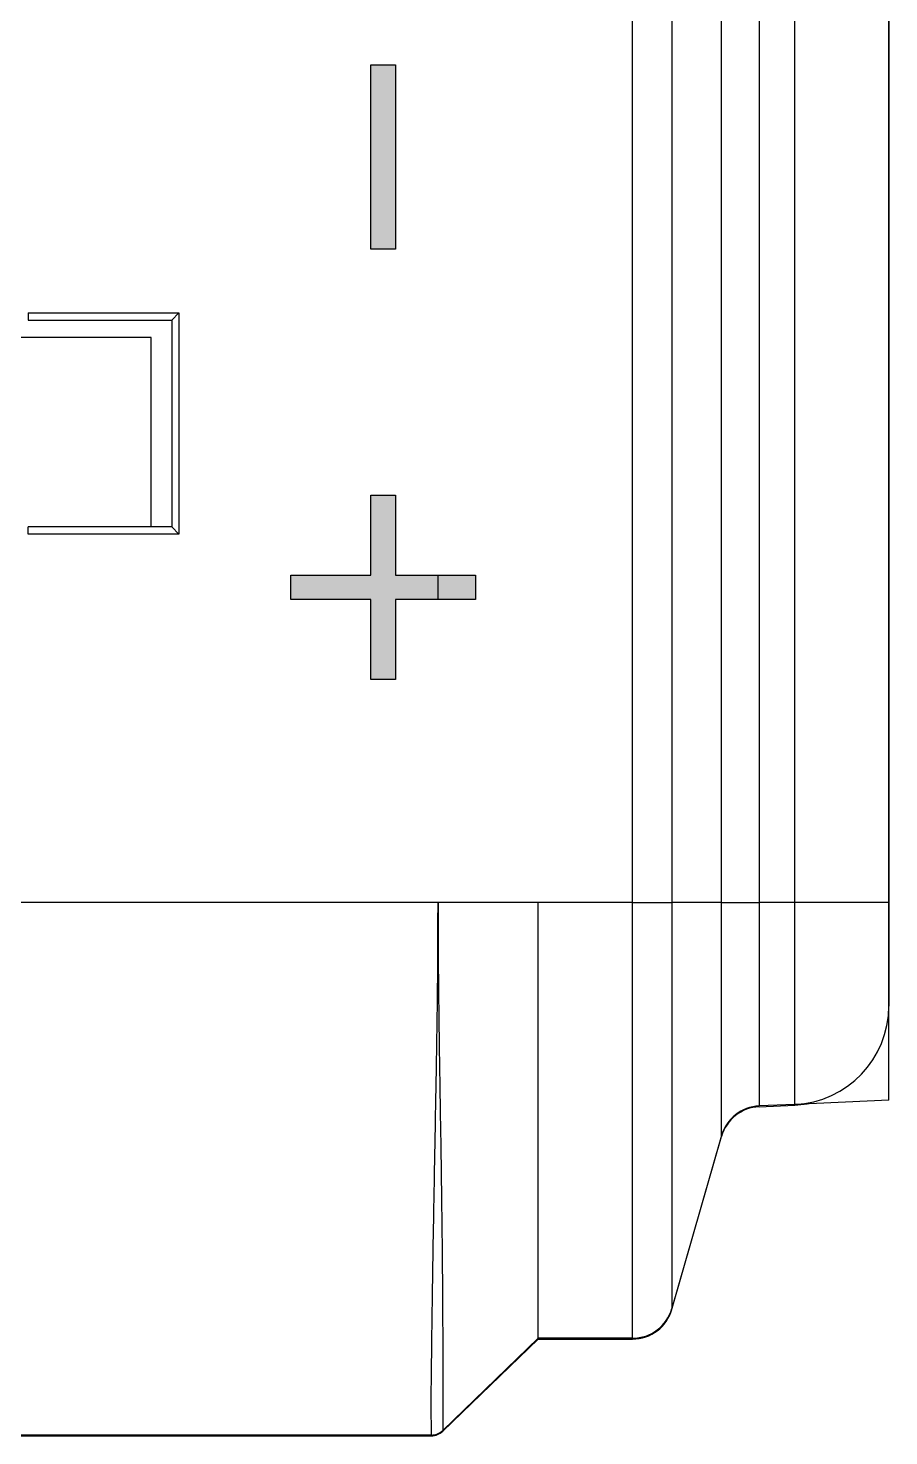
# Model space of a CAD drawing. Extents: x 322 to 1472, y 144 to 807.
# Drawn here: x 442.63 to 453.13, y 483.73 to 500.91 of the extents above; entities that cross this region are included whole.
import ezdxf

# ---------------------------------------------------------------- set-up
doc = ezdxf.new("R2010")
doc.units = 0
doc.header["$LTSCALE"] = 2
doc.layers.get('0').update_dxf_attribs({"linetype": 'CONTINUOUS'})
doc.layers.add('DIM', color=7, linetype='CONTINUOUS')

msp = doc.modelspace()

# ---------------------------------------------------------------- hatches: boundary and pattern name
at = {"layer": 'DIM'}
for points in [[(446.807, 498.213), (447.107, 498.213), (447.107, 500.463), (446.807, 500.463)], [(446.807, 492.963), (447.107, 492.963), (447.107, 493.938), (447.626, 493.938), (447.626, 494.238), (447.107, 494.238), (447.107, 495.213), (446.807, 495.213), (446.807, 494.238), (445.832, 494.238), (445.832, 493.938), (446.807, 493.938)], [(448.082, 493.938), (448.082, 494.238), (447.626, 494.238), (447.626, 493.938)]]:
    msp.add_hatch(color=256, dxfattribs=at).paths.add_polyline_path(points, flags=0)

# ---------------------------------------------------------------- linework, layer by layer
at = {"color": 7, "linetype": 'CONTINUOUS'}
for p, q in [((449.999, 490.243), (449.999, 586.243)), ((450.48, 586.243), (450.48, 490.243)), ((451.085, 490.243), (451.085, 586.243)), ((451.544, 586.243), (451.544, 490.243)), ((451.978, 490.243), (451.978, 503.34)), ((453.126, 487.828), (453.126, 503.375)), ((453.126, 502.226), (453.126, 490.243)), ((446.807, 500.463), (447.107, 500.463)), ((446.807, 498.213), (446.807, 500.463)), ((447.107, 500.463), (447.107, 498.213)), ((447.107, 498.213), (446.807, 498.213)), ((442.626, 497.438), (444.466, 497.438)), ((442.626, 497.438), (442.626, 497.35)), ((442.626, 497.35), (444.379, 497.35)), ((444.466, 497.438), (444.379, 497.35)), ((444.379, 497.35), (444.379, 494.825)), ((444.466, 497.438), (444.466, 494.738)), ((446.807, 495.213), (447.107, 495.213)), ((446.807, 494.238), (446.807, 495.213)), ((447.107, 495.213), (447.107, 494.238)), ((442.626, 494.738), (442.626, 494.825)), ((444.379, 494.825), (442.626, 494.825)), ((444.466, 494.738), (442.626, 494.738)), ((444.466, 494.738), (444.379, 494.825)), ((445.832, 494.238), (446.807, 494.238)), ((445.832, 493.938), (445.832, 494.238)), ((447.107, 494.238), (447.626, 494.238)), ((447.626, 494.238), (448.082, 494.238)), ((447.626, 493.938), (447.626, 494.238)), ((448.082, 494.238), (448.082, 493.938)), ((446.807, 493.938), (445.832, 493.938)), ((446.807, 492.963), (446.807, 493.938)), ((447.107, 493.938), (447.107, 492.963)), ((447.626, 493.938), (447.107, 493.938)), ((448.082, 493.938), (447.626, 493.938)), ((447.107, 492.963), (446.807, 492.963)), ((447.626, 490.243), (431.626, 490.243)), ((448.85, 490.243), (447.626, 490.243)), ((449.999, 490.243), (448.85, 490.243)), ((449.999, 484.925), (449.999, 490.243)), ((449.999, 490.243), (450.48, 490.243)), ((450.48, 490.243), (450.48, 485.287)), ((451.085, 490.243), (450.48, 490.243)), ((451.085, 487.397), (451.085, 490.243)), ((451.085, 490.243), (451.544, 490.243)), ((451.544, 490.243), (451.544, 487.759)), ((451.978, 490.243), (451.544, 490.243)), ((451.978, 487.778), (451.978, 490.243)), ((453.126, 490.243), (451.978, 490.243)), ((453.126, 490.243), (453.126, 488.977)), ((451.978, 487.778), (451.544, 487.759)), ((451.544, 487.749), (451.978, 487.768)), ((453.126, 487.828), (451.978, 487.778)), ((451.978, 487.768), (452.129, 487.784)), ((451.085, 487.397), (450.48, 485.287)), ((450.48, 485.278), (451.085, 487.388)), ((448.85, 484.925), (447.684, 483.799)), ((447.684, 483.79), (448.85, 484.915)), ((449.999, 484.925), (448.85, 484.925)), ((448.85, 484.915), (449.999, 484.915)), ((447.545, 483.743), (431.707, 483.743)), ((435.126, 483.734), (444.126, 483.734)), ((444.126, 483.734), (444.126, 483.743)), ((444.126, 483.734), (447.545, 483.734))]:
    msp.add_line(p, q, dxfattribs=at)
at = {"color": 8, "linetype": 'CONTINUOUS'}
for p, q in [((444.126, 497.135), (441.606, 497.135)), ((444.126, 494.825), (444.126, 497.135))]:
    msp.add_line(p, q, dxfattribs=at)
at = {"color": 7, "linetype": 'CONTINUOUS'}
for centre, radius, start, end in [((451.926, 488.977), 1.2, 272.5, 0), ((451.566, 487.259), 0.5, 92.5, 164), ((451.566, 487.25), 0.5, 92.5, 164), ((449.999, 485.425), 0.5, 270, 344), ((449.999, 485.415), 0.5, 270, 344), ((447.545, 483.934), 0.2, 270, 314)]:
    msp.add_arc(centre, radius, start, end, dxfattribs=at)
for points, knots in [([(447.545, 483.743), (447.545, 483.744), (447.545, 483.746), (447.545, 483.761), (447.545, 483.782), (447.545, 483.807), (447.545, 483.835), (447.545, 483.863), (447.545, 483.89), (447.544, 483.966), (447.543, 484.112), (447.545, 484.437), (447.551, 484.877), (447.558, 485.452), (447.57, 486.163), (447.586, 487.057), (447.604, 488.02), (447.618, 488.86), (447.625, 489.558), (447.626, 490.018), (447.626, 490.243)], [0, 0, 0, 0, 0.031442, 0.059407, 0.084192, 0.106046, 0.125181, 0.141776, 0.155978, 0.167908, 0.24772, 0.307347, 0.401328, 0.480704, 0.548623, 0.665319, 0.781626, 0.856358, 0.929743, 1, 1, 1, 1]), ([(447.626, 490.243), (447.626, 490.124), (447.627, 489.876), (447.629, 489.489), (447.633, 489.071), (447.638, 488.622), (447.646, 488.13), (447.654, 487.607), (447.663, 487.076), (447.67, 486.552), (447.678, 485.865), (447.684, 485.094), (447.684, 484.525), (447.684, 484.173), (447.685, 483.983), (447.685, 483.867), (447.685, 483.81), (447.685, 483.803), (447.684, 483.799)], [0, 0, 0, 0, 0.0374103, 0.0779429, 0.1217311, 0.1689567, 0.2198677, 0.2778183, 0.3369376, 0.393468, 0.4541174, 0.578499, 0.6938646, 0.7477178, 0.8324056, 0.8882022, 0.9440744, 1, 1, 1, 1]), ([(448.85, 484.925), (448.85, 484.925), (448.85, 485.044), (448.85, 485.484), (448.85, 485.997), (448.85, 486.61), (448.85, 487.173), (448.85, 487.584)], [0, 0, 0, 0, 0.1704759, 0.3409519, 0.4261898, 0.5114278, 0.6819037, 0.6819037, 0.6819037, 0.6819037])]:
    msp.add_open_spline(points, degree=3, knots=knots, dxfattribs=at)
for points in [[(448.85, 487.584), (448.85, 487.776), (448.85, 488.18), (448.85, 488.837), (448.85, 489.531), (448.85, 490.006), (448.85, 490.243)], [(447.545, 483.743), (447.595, 483.743), (447.648, 483.765), (447.684, 483.799)]]:
    msp.add_open_spline(points, degree=3, dxfattribs=at)

doc.saveas('drawing.dxf')
